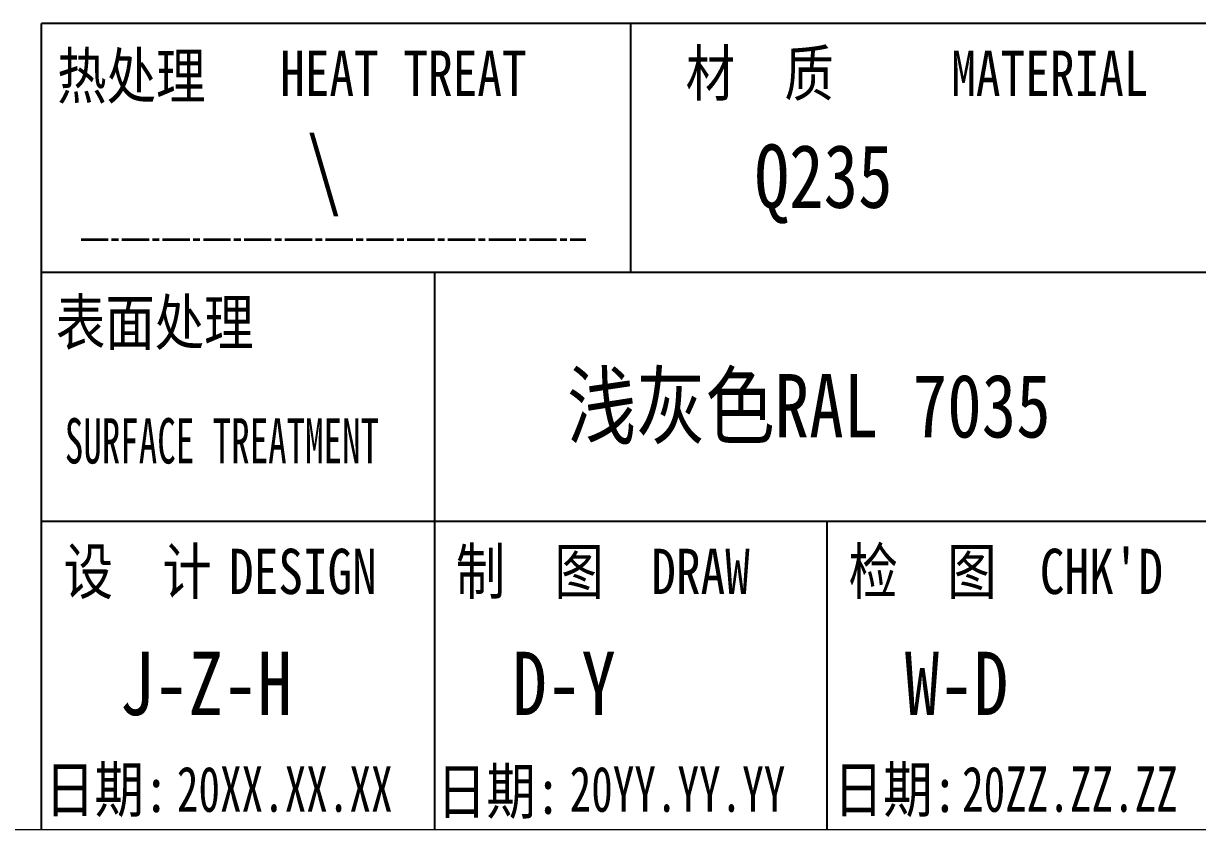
# Model space of a CAD drawing. Header units: millimetres. Extents: x 1333 to 106363, y -60675 to -5704.
# Drawn here: x 8787.8 to 8917.4, y -60432.9 to -60343.9 of the extents above; entities that cross this region are included whole.
import ezdxf
from ezdxf.enums import TextEntityAlignment as Align

# ---------------------------------------------------------------- set-up
doc = ezdxf.new("R2010")
doc.units = ezdxf.units.MM
doc.header["$LTSCALE"] = 0.5
doc.linetypes.add('AM_ISO08W050x2', pattern=[9, 6, -0.75, 1.5, -0.75])
for name, color, linetype, lineweight in [('图框', 7, 'Continuous', 18), ('热处理', 7, 'Continuous', 20), ('粗点划线', 6, 'AM_ISO08W050x2', 35)]:
    doc.layers.add(name, color=color, linetype=linetype, lineweight=lineweight)
for name, color, linetype in [('图框文字', 7, 'Continuous'), ('材质', 7, 'Continuous'), ('表面处理', 7, 'Continuous')]:
    doc.layers.add(name, color=color, linetype=linetype)
doc.styles.add('国标', font='simfang.ttf', dxfattribs={"width": 0.8})

# ---------------------------------------------------------------- blocks, each defined once
blk = doc.blocks.new('GZDEH零件A3图框V01版')
at = {"layer": '图框', "linetype": 'Continuous'}
blk.add_line((2882.49, -1832.961), (3272.49, -1832.961), dxfattribs=at)
at = {"layer": '图框文字', "color": 7}
blk.add_line((3272.49, -1788.461), (3092.49, -1788.461), dxfattribs=at)
at = {"layer": '图框文字', "color": 9}
for p, q in [((3272.49, -1788.461), (3092.49, -1788.461)), ((3124.99, -1788.461), (3124.99, -1802.211)), ((3181.99, -1802.211), (3092.49, -1802.211)), ((3114.17, -1802.211), (3114.17, -1815.961)), ((3181.99, -1815.961), (3092.49, -1815.961)), ((3114.17, -1815.961), (3114.17, -1832.961)), ((3114.17, -1815.961), (3114.17, -1832.961)), ((3135.83, -1815.961), (3135.83, -1832.961)), ((3135.83, -1815.961), (3135.83, -1832.961))]:
    blk.add_line(p, q, dxfattribs=at)
at = {"layer": '图框文字', "color": 9, "linetype": 'Continuous'}
blk.add_line((3092.49, -1832.961), (3092.49, -1788.461), dxfattribs=at)
at = {"layer": '图框文字', "color": 9, "style": '国标'}
for s, width, p in [('热处理', 0.8, (3093.349, -1792.606)), ('材  质', 0.8, (3128.037, -1792.46)), ('表面处理', 0.8, (3093.275, -1806.208)), ('SURFACE TREATMENT', 0.6, (3093.768, -1812.752)), (' DESIGN', 0.8, (3101.469, -1819.96)), (' DRAW', 0.8, (3124.776, -1819.96)), ("CHK'D", 0.8, (3147.583, -1819.96))]:
    blk.add_text(s, height=2.5, dxfattribs=dict(at, width=width)).set_placement(p)
at = {"layer": '图框文字', "color": 9, "style": '国标', "width": 0.8}
for s, p in [('HEAT TREAT', (3112.454, -1792.456)), ('MATERIAL', (3148.136, -1792.46)), ('设  计', (3097.793, -1819.96)), ('制  图', (3119.431, -1819.96)), ('检  图', (3141.11, -1819.96)), ('日期:', (3096.088, -1831.999)), ('日期:', (3117.713, -1832.097)), ('日期:', (3139.616, -1831.999))]:
    blk.add_text(s, height=2.5, dxfattribs=at).set_placement(p, align=Align.CENTER)
blk = doc.blocks.new('DEH A3')
at = {"layer": '图框'}
blk.add_blockref('GZDEH零件A3图框V01版', (-2857.49, 1846.461), dxfattribs=at)

msp = doc.modelspace()

# ---------------------------------------------------------------- linework, layer by layer
at = {"layer": '粗点划线', "linetype": 'AM_ISO08W050x2'}
msp.add_line((8794.144, -60367.722), (8849.866, -60367.722), dxfattribs=at)

# ---------------------------------------------------------------- block references
at = {"layer": '图框', "xscale": 2, "yscale": 2, "zscale": 2}
msp.add_blockref('DEH A3', (8319.794, -60459.865), dxfattribs=at)

# ---------------------------------------------------------------- texts
at = {"layer": '图框文字', "color": 3, "style": '国标'}
for s, height, width, p in [('J-Z-H', 7, 0.8, (8798.391, -60420.232)), ('D-Y', 7, 0.8, (8841.751, -60420.232)), ('W-D', 7, 0.8, (8885.071, -60420.232)), ('20XX.XX.XX', 5, 0.7, (8804.72, -60430.905)), ('20YY.YY.YY', 5, 0.7, (8848.08, -60430.905)), ('20ZZ.ZZ.ZZ', 5, 0.7, (8891.4, -60430.905))]:
    msp.add_text(s, height=height, dxfattribs=dict(at, width=width)).set_placement(p)
at = {"layer": '材质', "color": 3, "style": '国标', "width": 0.8}
msp.add_text('Q235', height=7, dxfattribs=at).set_placement((8876.111, -60364.225), align=Align.CENTER)
at = {"layer": '热处理', "color": 3, "style": '国标', "width": 0.8}
msp.add_text('\\', height=7, dxfattribs=at).set_placement((8820.954, -60363.473), align=Align.CENTER)
at = {"layer": '表面处理', "color": 3, "style": '国标', "width": 0.8}
msp.add_text('浅灰色RAL 7035 ', height=7, dxfattribs=at).set_placement((8876.395, -60389.579), align=Align.CENTER)

doc.saveas('drawing.dxf')
